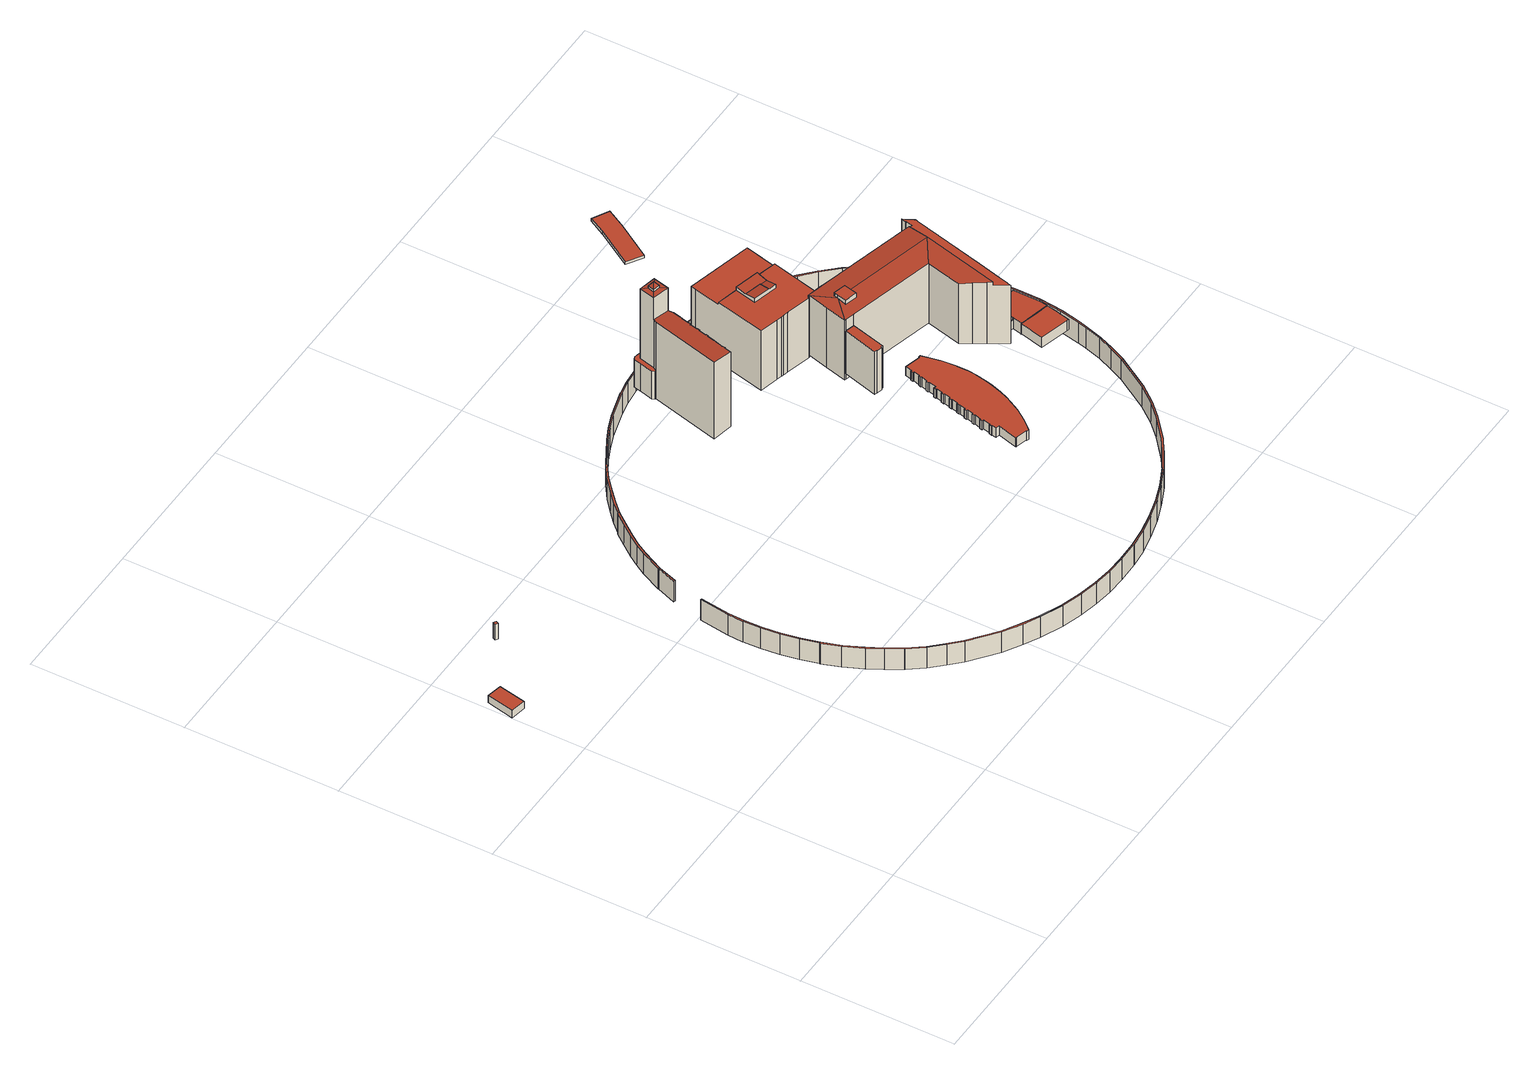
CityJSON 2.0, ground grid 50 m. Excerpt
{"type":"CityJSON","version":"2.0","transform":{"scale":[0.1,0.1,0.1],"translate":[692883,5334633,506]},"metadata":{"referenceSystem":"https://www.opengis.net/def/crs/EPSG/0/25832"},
"CityObjects":{
"building1":{"type":"Building","attributes":{"Gemeindeschluessel":"09162000","HoeheDach":"509.086","HoeheGrund":"506.440","Methode":"1000","NiedrigsteTraufeDesGebaeudes":"509.086","Geometrietyp2DReferenz":"3000","function":"53009_2050","roofType":"1000","measuredHeight":2.65},"geometry":[{"type":"MultiSurface","lod":"2","boundaries":[[[0,1,2,3]],[[0,4,5,1]],[[2,6,7,3]],[[7,6,5,4]],[[1,5,6,2]],[[3,7,4,0]]],"semantics":{"surfaces":[{"type":"GroundSurface"},{"type":"WallSurface"},{"type":"RoofSurface"}],"values":[0,1,1,2,1,1]}}]},
"building2":{"type":"Building","attributes":{"Gemeindeschluessel":"09162000","HoeheDach":"515.123","HoeheGrund":"509.123","Methode":"3220","NiedrigsteTraufeDesGebaeudes":"515.123","Geometrietyp2DReferenz":"3000","function":"31001_2000","roofType":"9999","measuredHeight":6},"geometry":[{"type":"MultiSurface","lod":"2","boundaries":[[[8,9,10,11]],[[11,10,12,13]],[[8,11,13,14]],[[10,9,15,12]],[[9,8,14,15]],[[13,12,15,14]]],"semantics":{"surfaces":[{"type":"RoofSurface"},{"type":"WallSurface"},{"type":"GroundSurface"}],"values":[0,1,1,1,1,2]}}]},
"building3":{"type":"Building","attributes":{"Gemeindeschluessel":"09162000","HoeheDach":"526.710","HoeheGrund":"518.863","Methode":"2000","NiedrigsteTraufeDesGebaeudes":"526.710","Geometrietyp2DReferenz":"3000","function":"51009_1700","roofType":"1000","measuredHeight":7.85},"geometry":[{"type":"MultiSurface","lod":"2","boundaries":[[[16,17,18,19]],[[20,21,22,23]],[[24,25,26,27]],[[28,29,30,31]],[[32,33,34,35]],[[36,37,38,39]],[[40,41,42,43]],[[44,45,46,47]],[[48,49,50,51]],[[52,53,54,55]],[[56,57,58,59]],[[60,61,62,63]],[[64,65,66,67]],[[68,69,70,71]],[[72,73,74,75]],[[76,77,78,79]],[[80,81,82,83]],[[84,85,86,87]],[[88,89,90,91]],[[92,93,89,88]],[[94,95,96,97,98,99,100,101,102,90,89,93,103,104,105,106,107,108,109,110,74,73,111,112,113,114,115,116,117,118,119,120,121,122,26,25,123,124,125,126,127,128,129,130,131,132,70,69,133,134,135,136,86,85,137,50,49,138,139,140,141,142,143,144,145,146,147,62,61,82,81,148,149,150,151,66,65,152,153,154,155,156,58,57,157,158,159,160,161,162,163,30,29,164,165,166,167,168,169,170,171,172,22,21,173,174,175,176,177,178,179,180,181,182,183,184,185,78,77,186,187,188,189,190,38,37,42,41,191,192,193,194,195,196,197,198,199,34,33,200,18,17,201,202,203,204,205,46,45,206,207,208,54,53,209,210,211,212,213,214,215,216,217,218,219,220,221,222,223]],[[224,140,139,225]],[[226,138,49,48]],[[227,205,204,228]],[[229,135,134,230]],[[231,160,159,232]],[[233,131,130,234]],[[235,133,69,68]],[[236,149,148,237]],[[238,210,209,239]],[[239,209,53,52]],[[240,121,120,241]],[[242,188,187,243]],[[237,148,81,80]],[[244,208,207,245]],[[51,50,137,246]],[[247,215,214,248]],[[249,158,157,250]],[[251,118,117,252]],[[43,42,37,36]],[[47,46,205,227]],[[253,199,198,254]],[[255,175,174,256]],[[257,164,29,28]],[[258,191,41,40]],[[259,100,99,260]],[[261,98,97,262]],[[263,197,196,264]],[[265,161,160,231]],[[266,110,109,267]],[[268,181,180,269]],[[270,162,161,265]],[[271,201,17,16]],[[272,202,201,271]],[[273,103,93,92]],[[55,54,208,244]],[[274,124,123,275]],[[276,143,142,277]],[[260,99,98,261]],[[252,117,116,278]],[[279,144,143,276]],[[245,207,206,280]],[[281,153,152,282]],[[283,141,140,224]],[[284,185,184,285]],[[278,116,115,286]],[[287,216,215,247]],[[31,30,163,288]],[[289,195,194,290]],[[291,292,293,294,295,296,297,287,247,248,298,299,300,238,239,52,55,244,245,280,44,47,227,228,301,272,271,16,19,302,32,35,253,254,263,264,289,290,303,304,258,40,43,36,39,305,306,242,243,307,76,79,284,285,308,309,268,269,310,311,312,313,255,256,314,20,23,315,316,317,318,319,320,321,322,257,28,31,288,270,265,231,232,249,250,56,59,323,324,325,281,282,64,67,326,327,236,237,80,83,60,63,328,329,330,279,276,277,283,224,225,226,48,51,246,84,87,331,229,230,235,68,71,332,233,234,333,334,335,336,337,274,275,24,27,338,240,241,339,251,252,278,286,340,341,342,343,72,75,266,267,344,345,346,347,348,273,92,88,91,349,350,259,260,261,262,351,352,353]],[[321,166,165,322]],[[352,95,94,353]],[[327,150,149,236]],[[310,179,178,311]],[[293,221,220,294]],[[339,119,118,251]],[[305,190,189,306]],[[343,111,73,72]],[[254,198,197,263]],[[285,184,183,308]],[[306,189,188,242]],[[303,193,192,304]],[[307,186,77,76]],[[295,219,218,296]],[[290,194,193,303]],[[67,66,151,326]],[[91,90,102,349]],[[230,134,133,235]],[[282,152,65,64]],[[296,218,217,297]],[[19,18,200,302]],[[311,178,177,312]],[[59,58,156,323]],[[288,163,162,270]],[[262,97,96,351]],[[234,130,129,333]],[[326,151,150,327]],[[250,157,57,56]],[[83,82,61,60]],[[335,127,126,336]],[[302,200,33,32]],[[346,106,105,347]],[[246,137,85,84]],[[232,159,158,249]],[[350,101,100,259]],[[301,203,202,272]],[[312,177,176,313]],[[351,96,95,352]],[[332,132,131,233]],[[264,196,195,289]],[[328,147,146,329]],[[325,154,153,281]],[[323,156,155,324]],[[322,165,164,257]],[[280,206,45,44]],[[347,105,104,348]],[[314,173,21,20]],[[298,213,212,299]],[[342,112,111,343]],[[79,78,185,284]],[[71,70,132,332]],[[320,167,166,321]],[[337,125,124,274]],[[353,94,223,291]],[[299,212,211,300]],[[39,38,190,305]],[[228,204,203,301]],[[256,174,173,314]],[[292,222,221,293]],[[225,139,138,226]],[[275,123,25,24]],[[341,113,112,342]],[[297,217,216,287]],[[348,104,103,273]],[[345,107,106,346]],[[316,171,170,317]],[[318,169,168,319]],[[300,211,210,238]],[[241,120,119,339]],[[315,172,171,316]],[[329,146,145,330]],[[309,182,181,268]],[[248,214,213,298]],[[317,170,169,318]],[[63,62,147,328]],[[330,145,144,279]],[[286,115,114,340]],[[313,176,175,255]],[[324,155,154,325]],[[291,223,222,292]],[[35,34,199,253]],[[331,136,135,229]],[[277,142,141,283]],[[340,114,113,341]],[[344,108,107,345]],[[333,129,128,334]],[[338,122,121,240]],[[23,22,172,315]],[[27,26,122,338]],[[269,180,179,310]],[[87,86,136,331]],[[336,126,125,337]],[[75,74,110,266]],[[334,128,127,335]],[[304,192,191,258]],[[294,220,219,295]],[[349,102,101,350]],[[243,187,186,307]],[[319,168,167,320]],[[308,183,182,309]],[[267,109,108,344]]],"semantics":{"surfaces":[{"type":"WallSurface"},{"type":"RoofSurface"},{"type":"GroundSurface"}],"values":[0,0,0,0,0,0,0,0,0,0,0,0,0,0,0,0,0,0,0,0,1,0,0,0,0,0,0,0,0,0,0,0,0,0,0,0,0,0,0,0,0,0,0,0,0,0,0,0,0,0,0,0,0,0,0,0,0,0,0,0,0,0,0,0,0,0,0,0,0,2,0,0,0,0,0,0,0,0,0,0,0,0,0,0,0,0,0,0,0,0,0,0,0,0,0,0,0,0,0,0,0,0,0,0,0,0,0,0,0,0,0,0,0,0,0,0,0,0,0,0,0,0,0,0,0,0,0,0,0,0,0,0,0,0,0,0,0,0,0,0,0,0,0,0,0,0,0,0,0,0,0,0,0,0,0,0,0,0,0,0,0,0,0,0,0,0,0,0,0,0,0]}}]},
"building4":{"type":"Building","attributes":{"Gemeindeschluessel":"09162000","HoeheDach":"562.130","HoeheGrund":"522.410","Methode":"2000","NiedrigsteTraufeDesGebaeudes":"532.880","Geometrietyp2DReferenz":"3000","function":"31001_3018","roofType":"1000","measuredHeight":39.72,"storeysAboveGround":5},"geometry":[{"type":"MultiSurface","lod":"2","boundaries":[[[354,355,356,357]],[[358,359,360,361]],[[362,363,364]],[[365,366,367,368,369,358,361,370,371,372,373,374,375,376,377,378,379,380,381,382,383,354,357,384,385,386,387,388,389,390,391,392,393,394,395,396,397,398,399,400,401,402,403,404,405,406,407,408,409,410]],[[399,411,412,400]],[[368,413,414,369]],[[369,414,359,358]],[[386,415,416,387]],[[403,417,418,404]],[[365,419,420,366]],[[379,421,422,380]],[[407,423,424,408]],[[382,425,426,383]],[[395,427,428,396]],[[371,429,430,372]],[[390,431,432,391]],[[406,433,423,407]],[[434,362,435,436]],[[380,422,437,381]],[[408,424,438,409]],[[388,439,440,389]],[[361,360,441,370]],[[365,410,442,443,444,419]],[[445,446,447,448,449]],[[398,450,411,399]],[[404,418,451,405]],[[409,438,442,410]],[[449,448,444,443]],[[376,452,453,377]],[[454,455,446,456]],[[455,363,362,434]],[[374,457,458,375]],[[375,458,452,376]],[[436,435,459,454]],[[372,430,460,373]],[[391,432,461,392]],[[383,426,355,354]],[[401,462,463,402]],[[390,389,440,464,465,431]],[[387,416,439,388]],[[385,466,415,386]],[[461,432,431,465,467,468,445,449,443,442,438,424,423,433,451,418,417,463,462,412,411,450,469,428,427,470]],[[394,470,427,395]],[[357,356,471,384]],[[447,434,436,472]],[[377,453,473,378]],[[381,437,425,382]],[[366,420,474,367]],[[397,469,450,398]],[[405,451,433,406]],[[396,428,469,397]],[[454,459,363,455]],[[400,412,462,401]],[[468,456,446,445]],[[448,447,472,475]],[[439,416,415,466,471,356,355,426,425,437,422,421,473,453,452,458,457,460,430,429,441,360,359,414,413,474,420,419,444,448,475,464,440]],[[362,364,435]],[[465,464,475,467]],[[378,473,421,379]],[[467,475,472,456,468]],[[436,454,456,472]],[[373,460,457,374]],[[461,470,394,393,392]],[[384,471,466,385]],[[370,441,429,371]],[[364,459,435]],[[447,446,455,434]],[[364,363,459]],[[402,463,417,403]],[[367,474,413,368]]],"semantics":{"surfaces":[{"type":"WallSurface"},{"type":"RoofSurface"},{"type":"GroundSurface"}],"values":[0,0,1,2,0,0,0,0,0,0,0,0,0,0,0,0,0,0,0,0,0,0,0,0,0,0,0,0,0,1,0,0,0,0,0,0,0,0,0,0,0,1,0,0,1,0,0,0,0,0,0,0,0,0,0,1,1,0,0,0,1,0,0,0,0,1,1,1,0,0]}}]},
"building5":{"type":"Building","attributes":{"Gemeindeschluessel":"09162000","HoeheDach":"527.840","HoeheGrund":"524.338","Methode":"2000","NiedrigsteTraufeDesGebaeudes":"527.840","Geometrietyp2DReferenz":"3000","function":"31001_3018","roofType":"1000","measuredHeight":3.5,"storeysAboveGround":1},"geometry":[{"type":"MultiSurface","lod":"2","boundaries":[[[476,477,478,479]],[[480,481,482,483]],[[484,485,486,487]],[[488,489,490,491]],[[492,493,494,495]],[[496,497,498,499]],[[500,501,502,503]],[[504,505,506,507]],[[491,490,508,509]],[[510,511,485,484]],[[499,498,512,513]],[[514,515,516,517]],[[518,519,514,517,520,521,522,523,524,525,526,504,507,492,495,527,528,529,530,531,532,533,480,483,500,503,534,535,536,537,538,539,540,510,484,487,496,499,513,476,479,488,491,509,541,542,543,544,545,546,547,548,549,550,551,552,553,554,555,556,557,558,559,560,561,562,563,564,565,566,567]],[[554,568,569,555]],[[561,570,571,562]],[[527,572,573,528]],[[503,502,574,534]],[[509,508,575,541]],[[537,576,577,538]],[[557,578,579,558]],[[483,482,501,500]],[[539,580,581,540]],[[547,582,583,548]],[[522,584,585,523]],[[552,586,587,553]],[[555,569,588,556]],[[560,589,570,561]],[[544,590,591,545]],[[556,588,578,557]],[[513,512,477,476]],[[533,592,481,480]],[[487,486,497,496]],[[548,583,593,549]],[[558,579,594,559]],[[545,591,595,546]],[[549,593,596,550]],[[520,597,598,521]],[[599,600,601,602,603,571,570,589,594,579,578,588,569,568,587,586,604,596,593,583,582,595,591,590,605,606,575,508,490,489,478,477,512,498,497,486,485,511,581,580,577,576,607,608,574,502,501,482,481,592,609,610,611,612,573,572,494,493,506,505,613,614,615,585,584,598,597,516,515,616,617]],[[479,478,489,488]],[[538,577,580,539]],[[526,613,505,504]],[[529,612,611,530]],[[519,616,515,514]],[[566,600,599,567]],[[528,573,612,529]],[[530,611,610,531]],[[523,585,615,524]],[[551,604,586,552]],[[553,587,568,554]],[[564,602,601,565]],[[524,615,614,525]],[[534,574,608,535]],[[546,595,582,547]],[[540,581,511,510]],[[532,609,592,533]],[[563,603,602,564]],[[507,506,493,492]],[[550,596,604,551]],[[525,614,613,526]],[[521,598,584,522]],[[535,608,607,536]],[[536,607,576,537]],[[531,610,609,532]],[[517,516,597,520]],[[565,601,600,566]],[[518,617,616,519]],[[559,594,589,560]],[[567,599,617,518]],[[562,571,603,563]],[[541,575,606,542]],[[543,605,590,544]],[[542,606,605,543]],[[495,494,572,527]]],"semantics":{"surfaces":[{"type":"WallSurface"},{"type":"GroundSurface"},{"type":"RoofSurface"}],"values":[0,0,0,0,0,0,0,0,0,0,0,0,1,0,0,0,0,0,0,0,0,0,0,0,0,0,0,0,0,0,0,0,0,0,0,0,0,2,0,0,0,0,0,0,0,0,0,0,0,0,0,0,0,0,0,0,0,0,0,0,0,0,0,0,0,0,0,0,0,0,0,0,0]}}]},
"building6":{"type":"Building","attributes":{"Gemeindeschluessel":"09162000","HoeheDach":"541.650","HoeheGrund":"525.348","Methode":"2000","NiedrigsteTraufeDesGebaeudes":"541.650","Geometrietyp2DReferenz":"3000","function":"31001_3018","roofType":"1000","measuredHeight":16.3},"geometry":[{"type":"MultiSurface","lod":"2","boundaries":[[[618,619,620,621]],[[622,623,624,625]],[[621,622,625,626,627,628,629,618]],[[623,620,619,630,631,632,633,624]],[[623,622,621,620]],[[629,630,619,618]],[[628,631,630,629]],[[627,632,631,628]],[[626,633,632,627]],[[625,624,633,626]]],"semantics":{"surfaces":[{"type":"WallSurface"},{"type":"GroundSurface"},{"type":"RoofSurface"}],"values":[0,0,1,2,0,0,0,0,0,0]}}]},
"building7":{"type":"Building","attributes":{"Gemeindeschluessel":"09162000","HoeheDach":"546.450","HoeheGrund":"522.175","Methode":"2000","NiedrigsteTraufeDesGebaeudes":"543.950","Geometrietyp2DReferenz":"3000","function":"31001_3018","roofType":"1000","measuredHeight":24.27,"storeysAboveGround":6},"geometry":[{"type":"MultiSurface","lod":"2","boundaries":[[[634,635,636,637,638,639]],[[640,641,642,643,644,645,646,647,648,649,650,651]],[[641,652,653,642]],[[642,653,654,643]],[[646,655,656,647]],[[657,658,659,660]],[[649,638,637,650]],[[661,662,663,664,665,666]],[[645,667,655,646]],[[659,668,669,660]],[[643,654,670,644]],[[669,668,664,663]],[[671,662,661,672,656,655,667,670,654,653,652,673,674,675]],[[662,671,657,660,669,663]],[[648,647,656,672,634,639]],[[650,637,636,651]],[[665,664,668,659]],[[640,673,652,641]],[[671,675,676,658,657]],[[659,658,676,666,665]],[[640,651,636,635,674,673]],[[634,672,661,666,676,675,674,635]],[[644,670,667,645]],[[648,639,638,649]]],"semantics":{"surfaces":[{"type":"RoofSurface"},{"type":"GroundSurface"},{"type":"WallSurface"}],"values":[0,1,2,2,2,0,2,2,2,2,2,0,0,2,2,2,2,2,2,0,2,2,2,2]}}]},
"building8":{"type":"Building","attributes":{"Gemeindeschluessel":"09162000","HoeheDach":"547.830","HoeheGrund":"523.055","Methode":"2000","NiedrigsteTraufeDesGebaeudes":"545.300","Geometrietyp2DReferenz":"3000","function":"31001_3018","roofType":"3100","measuredHeight":24.77,"storeysAboveGround":6},"geometry":[{"type":"MultiSurface","lod":"2","boundaries":[[[677,678,679,680]],[[681,682,683,684,685,686,687,688,689,690,691,692,677,680,693,694,695,696,697,698,699,700,701,702,703,704]],[[687,686,705,706,707,708]],[[699,709,710,700]],[[702,711,712,703]],[[713,714,715,716]],[[717,718,719,708,707,720]],[[721,722,720,707,706]],[[703,712,723,704]],[[720,722,724,725,726,727,716,728,729,730]],[[709,731,721,706,705,732,733,734,735,736,723,712,711,737,710]],[[722,721,731,698,697,724]],[[683,734,733,684]],[[738,739,740,741,715,714]],[[693,742,727,694]],[[743,691,690,717]],[[744,738,714,713]],[[680,679,742,693]],[[681,736,735,682]],[[716,727,742,679,678]],[[688,719,718,689]],[[685,732,705,686]],[[729,740,739,730]],[[695,694,727,726]],[[728,741,740,729]],[[696,725,724,697]],[[716,715,741,728]],[[709,699,698,731]],[[700,710,737,701]],[[692,745,678,677]],[[682,735,734,683]],[[720,730,744,713,716,678,745,743,717]],[[687,708,719,688]],[[717,690,689,718]],[[701,737,711,702]],[[684,733,732,685]],[[736,681,704,723]],[[695,726,725,696]],[[730,739,738,744]],[[691,743,745,692]]],"semantics":{"surfaces":[{"type":"WallSurface"},{"type":"GroundSurface"},{"type":"RoofSurface"}],"values":[0,1,0,0,0,0,2,0,0,2,2,0,0,2,0,0,0,0,0,2,0,0,0,0,0,0,0,0,0,0,0,2,0,0,0,0,0,0,0,0]}}]},
"building9":{"type":"Building","attributes":{"Gemeindeschluessel":"09162000","HoeheDach":"526.340","HoeheGrund":"522.540","Methode":"1000","NiedrigsteTraufeDesGebaeudes":"526.340","Geometrietyp2DReferenz":"3000","function":"31001_3000","roofType":"1000","measuredHeight":3.8,"storeysAboveGround":1},"geometry":[{"type":"MultiSurface","lod":"2","boundaries":[[[746,747,748,749]],[[750,751,752,753]],[[754,755,751,750]],[[756,757,755,754]],[[751,755,757,758,759,760,761,748,747,762,763,752]],[[764,759,758,765]],[[753,752,763,766]],[[767,762,747,746]],[[768,761,760,769]],[[753,766,767,746,749,768,769,764,765,756,754,750]],[[766,763,762,767]],[[765,758,757,756]],[[749,748,761,768]],[[769,760,759,764]]],"semantics":{"surfaces":[{"type":"WallSurface"},{"type":"RoofSurface"},{"type":"GroundSurface"}],"values":[0,0,0,0,1,0,0,0,0,2,0,0,0,0]}}]},
"building10":{"type":"Building","attributes":{"Gemeindeschluessel":"09162000","HoeheDach":"526.410","HoeheGrund":"522.591","Methode":"2000","NiedrigsteTraufeDesGebaeudes":"525.400","Geometrietyp2DReferenz":"3000","function":"31001_3018","roofType":"1000","measuredHeight":3.82,"storeysAboveGround":1},"geometry":[{"type":"MultiSurface","lod":"2","boundaries":[[[770,771,772,773,774,775]],[[776,777,778,779]],[[780,781,782,783]],[[784,785,777,776]],[[786,787,788,789]],[[773,772,790,791]],[[792,793,784,776,779,794,795,796,780,783,797,786,789,798,799,800,801,770,775]],[[802,803,788,787,804,782,781,805,806,807,778,777,785,808,790,772,771,809,810]],[[799,802,810,800]],[[798,803,802,799]],[[779,778,807,794]],[[792,811,791,790,808,793]],[[800,810,809,801]],[[773,791,811,774]],[[801,809,771,770]],[[793,808,785,784]],[[789,788,803,798]],[[797,804,787,786]],[[783,782,804,797]],[[775,774,811,792]],[[796,805,781,780]],[[794,807,806,795]],[[795,806,805,796]]],"semantics":{"surfaces":[{"type":"WallSurface"},{"type":"GroundSurface"},{"type":"RoofSurface"}],"values":[0,0,0,0,0,0,1,2,0,0,0,0,0,2,0,0,0,0,0,0,0,0,0]}}]},
"building11":{"type":"Building","attributes":{"Gemeindeschluessel":"09162000","HoeheDach":"516.732","HoeheGrund":"512.070","Methode":"2000","NiedrigsteTraufeDesGebaeudes":"516.732","Geometrietyp2DReferenz":"3000","function":"53001_1800","roofType":"1000","measuredHeight":4.66},"geometry":[{"type":"MultiSurface","lod":"2","boundaries":[[[812,813,814,815]],[[816,817,818,819]],[[819,818,813,812]],[[820,821,817,816]],[[816,819,812,815,822,823,820]],[[822,824,825,823]],[[823,825,821,820]],[[815,814,824,822]],[[821,825,824,814,813,818,817]]],"semantics":{"surfaces":[{"type":"WallSurface"},{"type":"GroundSurface"},{"type":"RoofSurface"}],"values":[0,0,0,0,1,0,0,0,2]}}]}
},
"vertices":[
[5,1238,4],[23,1327,4],[72,1317,4],[54,1228,4],[5,1238,31],[23,1327,31],[72,1317,31],[54,1228,31],
[234,1421,91],[239,1430,91],[230,1435,91],[226,1426,91],[230,1435,31],[226,1426,31],[234,1421,31],[239,1430,31],
[1371,15,129],[1371,15,207],[1434,28,207],[1434,28,129],[1015,1516,129],[1015,1516,207],[967,1498,207],[967,1498,129],[1945,420,129],[1945,420,207],[1880,314,207],[1880,314,129],[585,1153,129],[585,1153,207],[553,1088,207],[553,1088,129],[1557,67,129],[1557,67,207],[1623,98,207],[1623,98,129],[2029,742,129],[2029,742,207],[2029,824,207],[2029,824,129],[2007,602,129],[2007,602,207],[2020,666,207],[2020,666,129],[929,81,129],[929,81,207],[999,51,207],[999,51,129],[1678,1441,129],[1678,1441,207],[1723,1410,207],[1723,1410,129],[662,287,129],[662,287,207],[701,246,207],[701,246,129],[654,1265,129],[654,1265,207],[683,1302,207],[683,1302,129],[1203,1561,129],[1203,1561,207],[1261,1563,207],[1261,1563,129],[836,1433,129],[836,1433,207],[922,1482,207],[922,1482,129],[1965,1112,129],[1965,1112,207],[1965,1111,207],[1965,1111,129],[1244,2,129],[1244,2,207],[1185,5,207],[1185,5,129],[1856,1277,129],[1856,1277,207],[1811,1327,207],[1811,1327,129],[1150,1555,129],[1150,1555,207],[1202,1561,207],[1202,1561,129],[1769,1373,129],[1769,1373,207],[1814,1331,207],[1814,1331,129],[658,284,129],[658,284,207],[622,333,207],[622,333,129],[697,243,129],[697,243,207],[488,722,207],[495,664,207],[506,605,207],[520,549,207],[520,548,207],[540,489,207],[567,430,207],[592,383,207],[622,334,207],[734,207,207],[820,138,207],[877,103,207],[927,77,207],[997,46,207],[1064,26,207],[1126,13,207],[1184,5,207],[1312,4,207],[1313,4,207],[1372,10,207],[1435,23,207],[1500,41,207],[1559,63,207],[1625,94,207],[1683,128,207],[1683,129,207],[1725,157,207],[1793,215,207],[1837,259,207],[1967,468,207],[1987,517,207],[2004,572,207],[2012,601,207],[2025,665,207],[2034,741,207],[2034,742,207],[2034,824,207],[2025,915,207],[1998,1021,207],[1927,1183,207],[1897,1232,207],[1859,1280,207],[1814,1330,207],[1768,1373,207],[1630,1468,207],[1630,1469,207],[1558,1502,207],[1557,1502,207],[1508,1521,207],[1412,1547,207],[1412,1548,207],[1359,1556,207],[1307,1561,207],[1262,1563,207],[1106,1547,207],[1105,1547,207],[1013,1521,207],[965,1502,207],[835,1433,207],[788,1400,207],[749,1367,207],[714,1334,207],[684,1302,207],[623,1224,207],[601,1191,207],[580,1156,207],[549,1090,207],[549,1089,207],[526,1027,207],[531,1025,207],[605,1189,207],[627,1221,207],[658,1262,207],[687,1299,207],[718,1330,207],[753,1363,207],[791,1396,207],[838,1429,207],[924,1478,207],[1107,1542,207],[1151,1550,207],[1203,1556,207],[1262,1558,207],[1307,1556,207],[1358,1551,207],[1411,1543,207],[1507,1516,207],[1556,1498,207],[1627,1464,207],[1676,1436,207],[1720,1406,207],[1765,1369,207],[1892,1229,207],[1923,1181,207],[1960,1109,207],[1993,1019,207],[2020,914,207],[2000,573,207],[1983,518,207],[1963,470,207],[1941,422,207],[1876,317,207],[1833,262,207],[1790,219,207],[1722,161,207],[1681,133,207],[1499,46,207],[1312,9,207],[1244,7,207],[1185,10,207],[1127,18,207],[1066,31,207],[880,108,207],[823,142,207],[737,210,207],[626,336,207],[596,385,207],[571,433,207],[545,491,207],[525,550,207],[510,606,207],[500,665,207],[493,722,207],[491,777,207],[493,829,207],[506,923,207],[501,924,207],[488,829,207],[486,778,207],[486,777,207],[1558,1502,129],[1630,1469,129],[1630,1468,129],[1066,31,129],[1127,18,129],[1859,1280,129],[1897,1232,129],[549,1090,129],[580,1156,129],[2025,915,129],[2034,824,129],[1927,1183,129],[1105,1547,129],[1106,1547,129],[596,385,129],[626,336,129],[1793,215,129],[1725,157,129],[1960,1109,129],[1923,1181,129],[737,210,129],[823,142,129],[1768,1373,129],[500,665,129],[510,606,129],[601,1191,129],[623,1224,129],[1683,128,129],[1625,94,129],[1681,133,129],[1722,161,129],[1203,1556,129],[1151,1550,129],[605,1189,129],[2000,573,129],[567,430,129],[540,489,129],[520,548,129],[520,549,129],[1790,219,129],[1833,262,129],[549,1089,129],[1184,5,129],[1126,13,129],[1556,1498,129],[1507,1516,129],[526,1027,129],[1312,9,129],[1244,7,129],[734,207,129],[1987,517,129],[1967,468,129],[1412,1547,129],[1508,1521,129],[1559,63,129],[1412,1548,129],[880,108,129],[788,1400,129],[835,1433,129],[1557,1502,129],[1765,1369,129],[1720,1406,129],[1500,41,129],[493,722,129],[531,1025,129],[1876,317,129],[1941,422,129],[486,777,129],[486,778,129],[488,829,129],[501,924,129],[506,923,129],[493,829,129],[491,777,129],[525,550,129],[545,491,129],[571,433,129],[1185,10,129],[1499,46,129],[1963,470,129],[1983,518,129],[2020,914,129],[1993,1019,129],[1892,1229,129],[1676,1436,129],[1627,1464,129],[1411,1543,129],[1358,1551,129],[1307,1556,129],[1262,1558,129],[1107,1542,129],[924,1478,129],[838,1429,129],[791,1396,129],[753,1363,129],[718,1330,129],[687,1299,129],[658,1262,129],[627,1221,129],[684,1302,129],[714,1334,129],[749,1367,129],[965,1502,129],[1013,1521,129],[1262,1563,129],[1307,1561,129],[1359,1556,129],[1814,1330,129],[1998,1021,129],[2034,742,129],[2034,741,129],[2025,665,129],[2012,601,129],[2004,572,129],[1837,259,129],[1683,129,129],[1435,23,129],[1372,10,129],[1313,4,129],[1312,4,129],[1064,26,129],[997,46,129],[927,77,129],[877,103,129],[820,138,129],[622,334,129],[592,383,129],[506,605,129],[495,664,129],[488,722,129],
[1200,1293,164],[1200,1293,449],[1194,1269,449],[1194,1269,164],[1233,1423,164],[1233,1423,449],[1227,1399,449],[1227,1399,164],[1228,1494,545],[1233,1514,545],[1219,1507,561],[1242,1456,164],[1241,1456,164],[1235,1431,164],[1236,1431,164],[1234,1423,164],[1228,1399,164],[1226,1391,164],[1224,1391,164],[1218,1366,164],[1220,1366,164],[1218,1358,164],[1216,1358,164],[1210,1333,164],[1212,1333,164],[1210,1325,164],[1208,1326,164],[1202,1301,164],[1203,1301,164],[1201,1293,164],[1195,1268,164],[1193,1260,164],[1192,1260,164],[1189,1249,164],[1186,1237,164],[1120,1251,164],[1176,1475,164],[1174,1475,164],[1169,1484,164],[1174,1505,164],[1180,1528,164],[1186,1551,164],[1195,1555,164],[1205,1553,164],[1266,1538,164],[1271,1529,164],[1269,1521,164],[1263,1522,164],[1261,1517,164],[1258,1518,164],[1248,1479,164],[1252,1478,164],[1250,1473,164],[1256,1471,164],[1254,1462,164],[1245,1457,164],[1243,1458,164],[1271,1529,269],[1269,1521,269],[1236,1431,449],[1234,1423,449],[1192,1260,449],[1189,1249,449],[1258,1518,269],[1248,1479,269],[1242,1456,449],[1241,1456,449],[1210,1325,449],[1208,1326,449],[1256,1471,269],[1254,1462,269],[1203,1301,449],[1201,1293,449],[1186,1551,269],[1195,1555,269],[1226,1391,449],[1224,1391,449],[1176,1475,269],[1174,1475,269],[1250,1473,269],[1228,1494,537],[1205,1499,545],[1205,1499,537],[1202,1301,449],[1245,1457,269],[1186,1237,449],[1120,1251,455],[1228,1399,449],[1243,1458,269],[1242,1457,269],[1242,1457,449],[1254,1526,269],[1254,1526,535],[1241,1474,535],[1241,1474,449],[1241,1474,269],[1266,1538,269],[1252,1478,269],[1216,1358,449],[1210,1333,449],[1211,1520,537],[1233,1514,537],[1198,1539,535],[1220,1366,449],[1218,1358,449],[1211,1520,545],[1218,1366,449],[1169,1484,269],[1263,1522,269],[1261,1517,269],[1176,1474,455],[1176,1474,269],[1193,1260,449],[1185,1487,269],[1198,1539,269],[1205,1553,269],[1180,1528,269],[1195,1268,449],[1185,1487,535],[1212,1333,449],[1235,1431,449],[1185,1487,454],
[1577,835,183],[1577,835,218],[1582,855,218],[1582,855,183],[1541,716,183],[1541,716,218],[1544,716,218],[1544,716,183],[1562,804,183],[1562,804,218],[1569,802,218],[1569,802,183],[1579,856,183],[1579,856,218],[1582,865,218],[1582,865,183],[1524,649,183],[1524,649,218],[1526,658,218],[1526,658,183],[1575,826,183],[1575,826,218],[1572,827,218],[1572,827,183],[1548,736,183],[1548,736,218],[1546,736,218],[1546,736,183],[1521,628,183],[1521,628,218],[1527,648,218],[1527,648,183],[1584,864,218],[1584,864,183],[1560,795,183],[1560,795,218],[1574,836,218],[1574,836,183],[1523,568,183],[1523,568,218],[1511,571,218],[1511,571,183],[1506,503,183],[1507,506,183],[1514,586,183],[1512,586,183],[1514,595,183],[1517,595,183],[1522,618,183],[1517,620,183],[1519,629,183],[1529,657,183],[1534,677,183],[1531,678,183],[1533,687,183],[1536,686,183],[1541,706,183],[1539,707,183],[1548,745,183],[1551,745,183],[1556,765,183],[1553,766,183],[1555,775,183],[1558,774,183],[1563,794,183],[1589,884,183],[1587,885,183],[1589,894,183],[1592,893,183],[1597,915,183],[1648,902,183],[1648,905,183],[1655,903,183],[1662,875,183],[1667,846,183],[1669,823,183],[1671,795,183],[1671,759,183],[1668,730,183],[1662,697,183],[1658,682,183],[1654,668,183],[1644,636,183],[1633,609,183],[1624,592,183],[1613,571,183],[1607,560,183],[1579,520,183],[1551,489,183],[1544,491,183],[1545,493,183],[1509,502,183],[1668,730,218],[1662,697,218],[1613,571,218],[1607,560,218],[1529,657,218],[1534,677,218],[1548,745,218],[1589,884,218],[1553,766,218],[1555,775,218],[1654,668,218],[1644,636,218],[1558,774,218],[1563,794,218],[1648,905,218],[1655,903,218],[1514,595,218],[1517,595,218],[1671,795,218],[1671,759,218],[1658,682,218],[1624,592,218],[1592,893,218],[1597,915,218],[1539,707,218],[1662,875,218],[1633,609,218],[1648,902,218],[1667,846,218],[1514,586,218],[1512,586,218],[1509,502,218],[1545,493,218],[1544,491,218],[1551,489,218],[1579,520,218],[1669,823,218],[1589,894,218],[1587,885,218],[1556,765,218],[1551,745,218],[1541,706,218],[1536,686,218],[1533,687,218],[1531,678,218],[1519,629,218],[1517,620,218],[1522,618,218],[1507,506,218],[1506,503,218],
[1485,942,194],[1485,942,356],[1477,944,356],[1477,944,194],[1508,1058,194],[1508,1058,356],[1539,1050,356],[1539,1050,194],[1510,938,194],[1503,941,194],[1502,936,194],[1485,941,194],[1485,941,356],[1502,936,356],[1503,941,356],[1510,938,356],
[1396,1403,379],[1610,1349,379],[1632,1438,379],[1635,1454,379],[1421,1507,379],[1417,1490,379],[1572,1191,162],[1541,1199,162],[1541,1196,162],[1460,1216,162],[1443,1220,162],[1434,1222,162],[1417,1226,162],[1357,1241,162],[1417,1490,162],[1421,1507,162],[1635,1454,162],[1632,1438,162],[1541,1199,389],[1541,1196,389],[1460,1216,389],[1417,1226,389],[1357,1241,389],[1528,1296,402],[1536,1331,395],[1511,1337,395],[1502,1302,402],[1464,1386,389],[1447,1316,389],[1447,1316,404],[1456,1351,398],[1456,1351,395],[1464,1386,401],[1434,1222,389],[1511,1337,398],[1502,1302,404],[1443,1220,389],[1528,1296,389],[1396,1403,389],[1572,1191,389],[1610,1349,389],[1545,1366,389],[1545,1366,401],
[1506,1059,170],[1506,1059,398],[1524,1128,398],[1524,1128,170],[1960,1094,170],[1901,860,170],[1881,783,170],[1874,752,170],[1873,750,170],[1870,739,170],[1837,795,170],[1815,831,170],[1796,863,170],[1825,978,170],[1539,1050,170],[1508,1058,170],[1541,1196,170],[1541,1199,170],[1572,1191,170],[1594,1186,170],[1607,1183,170],[1937,1099,170],[1942,1122,170],[1941,1122,170],[1945,1137,170],[1945,1138,170],[1962,1104,170],[1962,1101,170],[1870,739,393],[1845,782,393],[1845,782,406],[1837,795,404],[1942,1122,393],[1941,1122,393],[1945,1138,393],[1962,1104,393],[1559,1088,402],[1559,1088,418],[1567,1118,418],[1567,1118,406],[1825,978,398],[1796,863,398],[1815,831,401],[1908,1032,406],[1925,1102,393],[1925,1102,398],[1962,1101,393],[1607,1183,398],[1594,1186,398],[1572,1191,398],[1541,1199,398],[1570,1131,404],[1610,1121,404],[1606,1108,406],[1937,1099,393],[1873,750,393],[1874,752,393],[1881,783,393],[1901,860,393],[1960,1094,393],[1945,1137,393],[1599,1078,418],[1606,1108,418],[1610,1121,418],[1570,1131,418],[1541,1196,398],[1539,1050,398],[1599,1078,402],[1508,1058,398],
[1950,731,165],[1950,731,203],[2001,718,203],[2001,718,165],[1999,635,165],[1999,635,203],[1906,659,203],[1906,659,165],[2007,632,165],[2007,632,203],[2008,638,165],[2008,638,203],[2015,669,203],[2018,680,203],[2024,712,203],[2015,715,203],[1939,733,203],[1925,737,203],[2018,680,165],[2015,669,165],[1925,737,165],[1939,733,165],[2015,715,165],[2024,712,165],
[1934,769,162],[1934,769,204],[1932,770,204],[1932,770,194],[1881,783,194],[1881,783,162],[2017,830,162],[2017,830,204],[2027,827,204],[2027,827,162],[2030,759,162],[2030,759,204],[2028,732,204],[2028,732,162],[2017,831,162],[2017,831,204],[2015,715,162],[2015,715,204],[2001,718,204],[2001,718,162],[1951,847,204],[1951,847,194],[1901,860,162],[1953,847,162],[2029,826,162],[2030,812,162],[2030,782,162],[2024,712,162],[1950,731,162],[1939,733,162],[1925,737,162],[1926,739,162],[1939,733,204],[1950,731,204],[2024,712,204],[2030,782,204],[2030,812,204],[2029,826,204],[1953,847,204],[1926,739,204],[1925,737,204],[1901,860,194],
[1762,2036,97],[1762,2036,107],[1815,2007,107],[1815,2007,97],[1659,1864,97],[1659,1864,107],[1733,1981,107],[1733,1981,97],[1710,1832,97],[1710,1832,107],[1785,1952,97],[1784,1950,97],[1785,1952,107],[1784,1950,107]
]}
